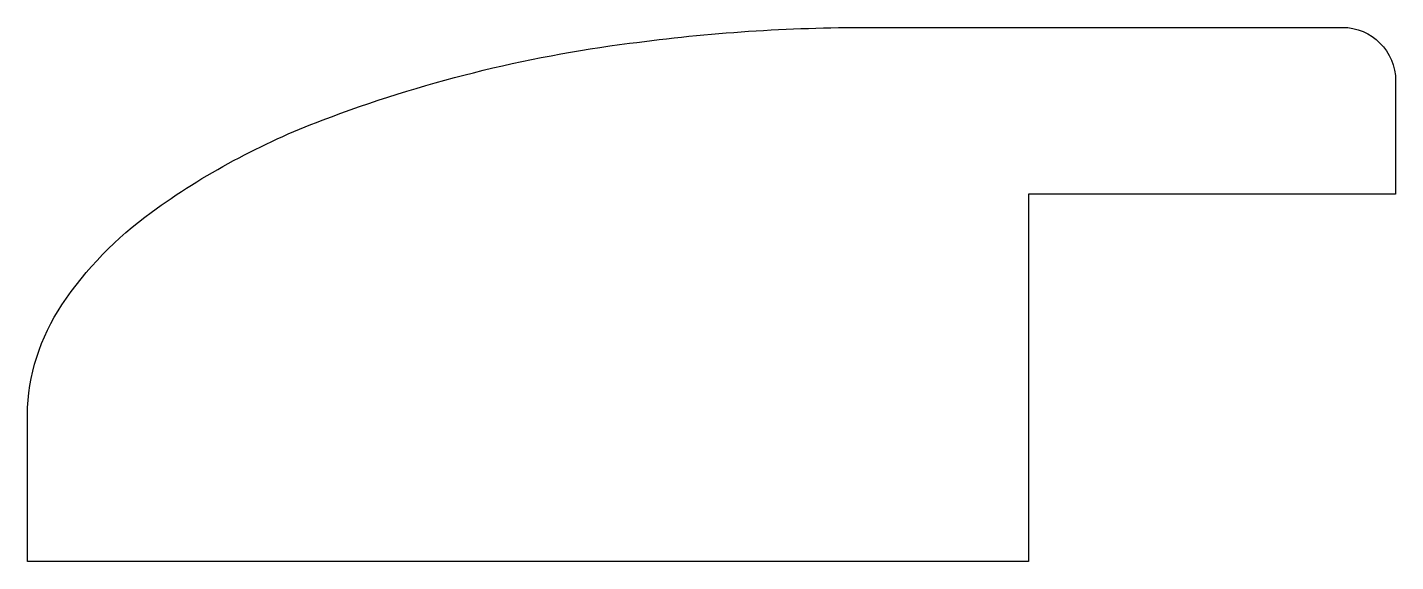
# Model space of a CAD drawing. Header units: inches. Extents: x 0 to 5.12, y 0 to 2.
import ezdxf

# ---------------------------------------------------------------- set-up
doc = ezdxf.new("R2010")
doc.units = ezdxf.units.IN
doc.header["$MEASUREMENT"] = 0
doc.layers.add('CUT', color=7, linetype='Continuous')

msp = doc.modelspace()

# ---------------------------------------------------------------- linework, layer by layer
at = {"layer": 'CUT'}
msp.add_lwpolyline([(0, 0), (0, 0.55, -0.144631), (0.1297, 0.9618, -0.088668), (0.4642, 1.3076, -0.066804), (1.1042, 1.6526, -0.059091), (2.2554, 1.9403, -0.033709), (3.15, 2), (4.925, 2, -0.414), (5.125, 1.8), (5.125, 1.375), (3.75, 1.375), (3.75, 0)], format="xyb", close=True, dxfattribs=at)

doc.saveas('drawing.dxf')
